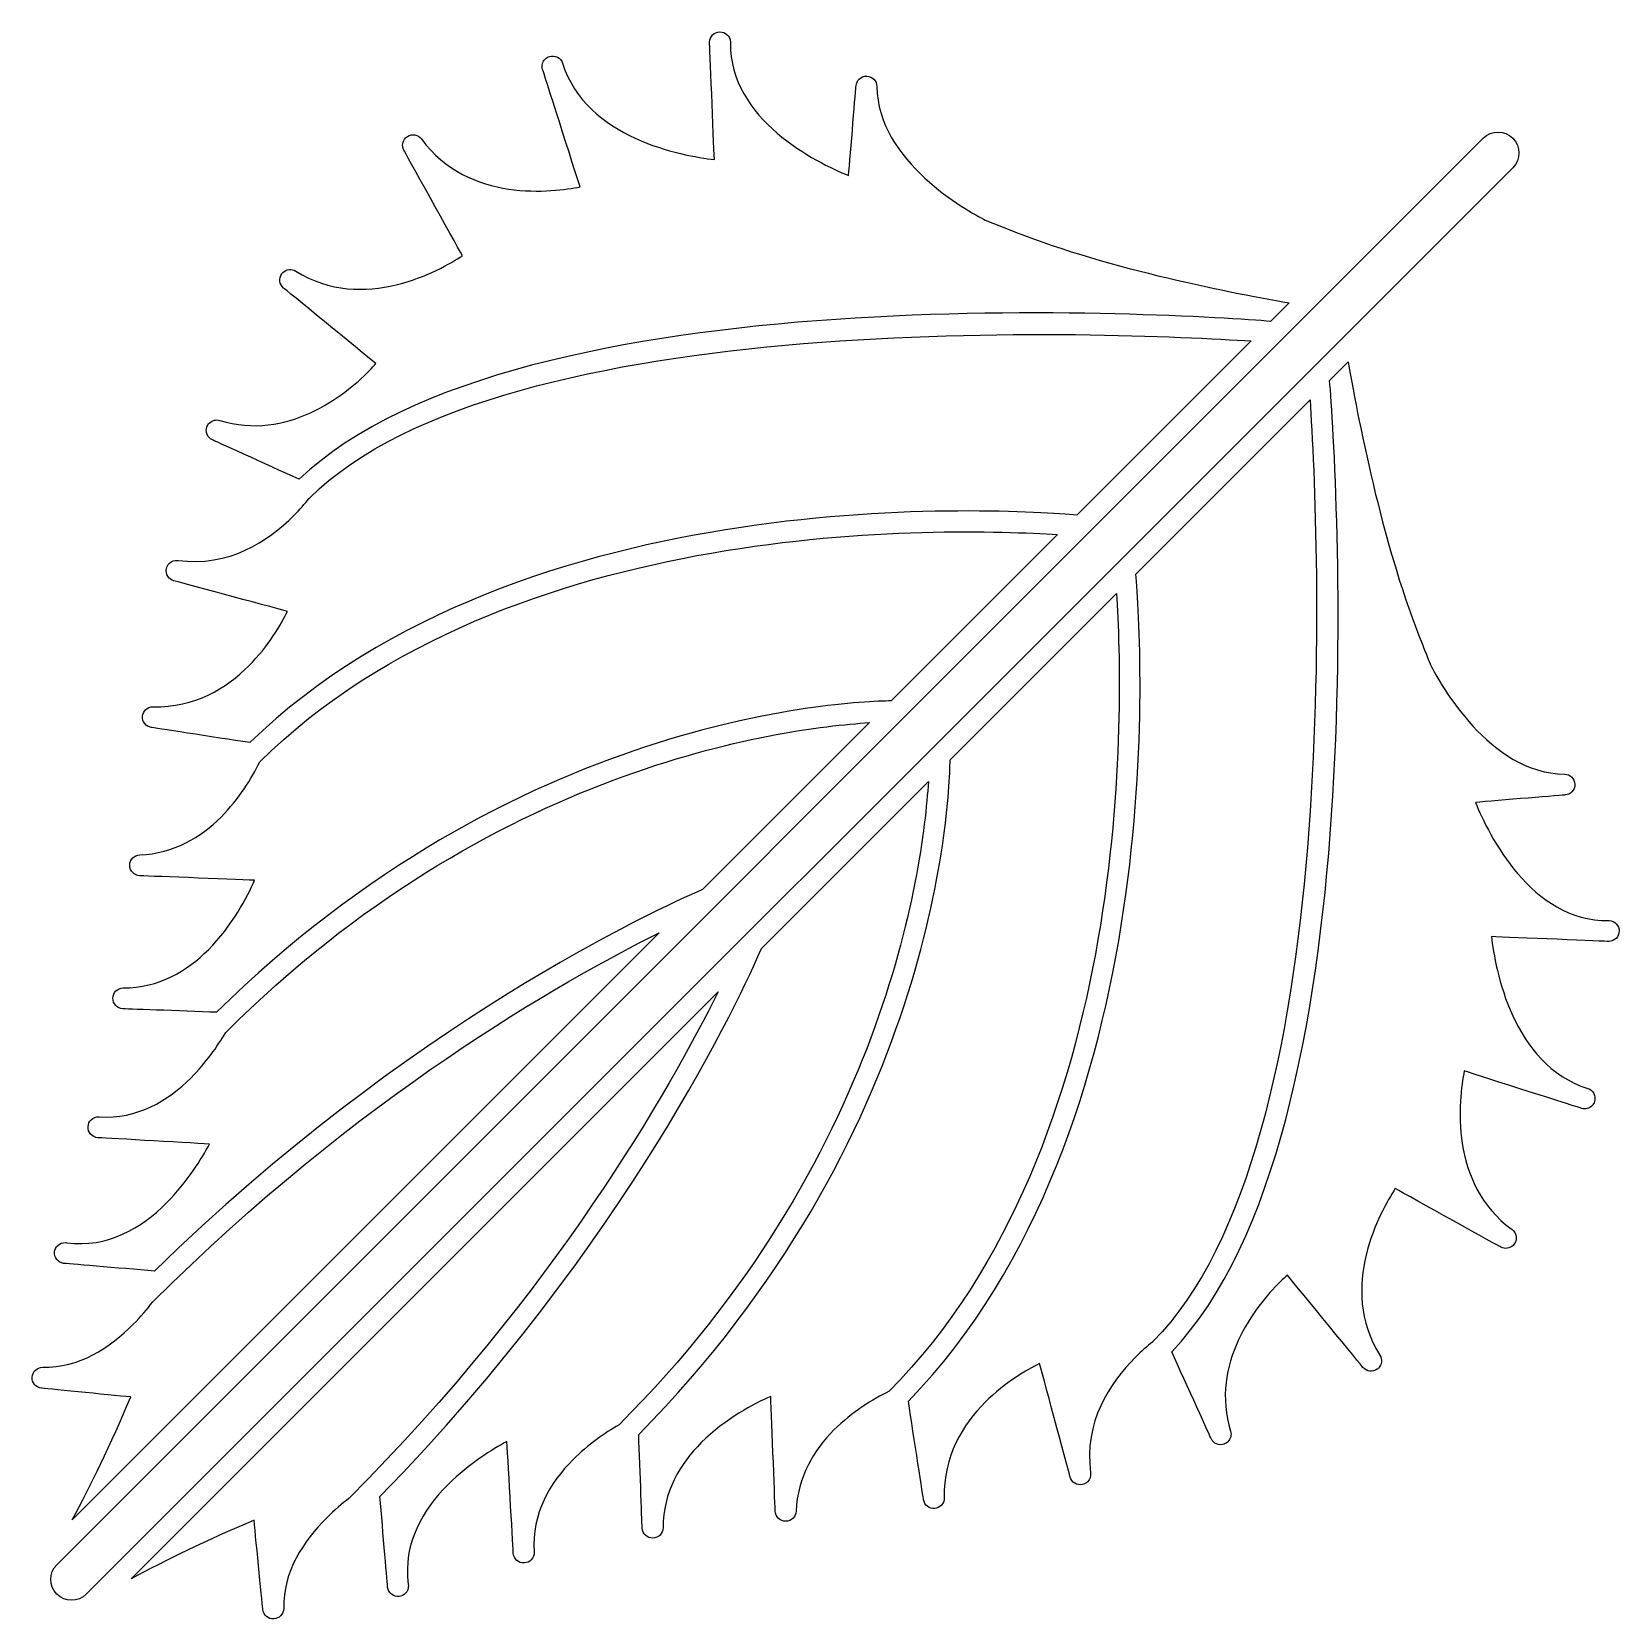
# Model space of a CAD drawing. Header units: centimetres. Extents: x -9.2 to 9.2, y -9.2 to 9.2.
import ezdxf

# ---------------------------------------------------------------- set-up
doc = ezdxf.new("R2010")
doc.units = ezdxf.units.CM
doc.header["$MEASUREMENT"] = 0
doc.layers.add('Camada 1', color=7, linetype='Continuous')

msp = doc.modelspace()

# ---------------------------------------------------------------- linework, layer by layer
at = {"layer": 'Camada 1'}
for points, knots in [([(1.85671, 7.03891), (1.65645, 7.14173), (0.60327, 7.72212), (0.59608, 8.59276), (0.59608, 8.59276), (0.59542, 8.65764), (0.5439, 8.71061), (0.47905, 8.71293), (0.47905, 8.71293), (0.44412, 8.71409), (0.41185, 8.70057), (0.38877, 8.6775), (0.38877, 8.6775), (0.36922, 8.65795), (0.35617, 8.63136), (0.35366, 8.60178), (0.35366, 8.60178), (0.35366, 8.60178), (0.28712, 7.79702), (0.26741, 7.5558), (0.26741, 7.5558), (-0.10822, 7.70995), (-1.1161, 8.2071), (-1.10689, 9.10261), (-1.10689, 9.10261), (-1.10689, 9.10295), (-1.10723, 9.11198), (-1.10723, 9.11198), (-1.10723, 9.11198), (-1.1099, 9.17768), (-1.16441, 9.22916), (-1.2301, 9.22816), (-1.2301, 9.22816), (-1.26304, 9.22766), (-1.29262, 9.2143), (-1.31418, 9.19273), (-1.31418, 9.19273), (-1.3359, 9.17101), (-1.34929, 9.14143), (-1.34979, 9.10849), (-1.34979, 9.10849), (-1.34979, 9.10547), (-1.34878, 9.10315), (-1.34894, 9.10013), (-1.34894, 9.10013), (-1.34894, 9.10079), (-1.34944, 9.10129), (-1.3496, 9.1018), (-1.3496, 9.1018), (-1.3496, 9.1018), (-1.30295, 7.97139), (-1.29343, 7.7429), (-1.29343, 7.7429), (-1.67054, 7.78619), (-2.78171, 7.98648), (-3.05939, 8.86243), (-3.05939, 8.86243), (-3.05939, 8.86243), (-3.05939, 8.86277), (-3.05939, 8.86277), (-3.05939, 8.86277), (-3.07979, 8.92646), (-3.14781, 8.96175), (-3.21184, 8.94135), (-3.21184, 8.94135), (-3.23108, 8.93532), (-3.24761, 8.92497), (-3.26081, 8.91177), (-3.26081, 8.91177), (-3.29174, 8.88068), (-3.30478, 8.83388), (-3.29058, 8.78924), (-3.29058, 8.78924), (-3.29058, 8.78908), (-3.29042, 8.7889), (-3.29042, 8.78874), (-3.29042, 8.78874), (-3.29058, 8.78874), (-3.29058, 8.78874), (-3.29076, 8.7889), (-3.29076, 8.7889), (-3.29076, 8.7889), (-2.91815, 7.62172), (-2.85547, 7.42548), (-2.85547, 7.42548), (-3.16223, 7.36381), (-4.15084, 7.2344), (-4.70033, 7.982), (-4.70033, 7.982), (-4.7383, 8.03365), (-4.80966, 8.04685), (-4.86366, 8.01227), (-4.86366, 8.01227), (-4.87102, 8.0074), (-4.87787, 8.00206), (-4.88406, 7.99587), (-4.88406, 7.99587), (-4.9215, 7.95843), (-4.93086, 7.89959), (-4.9043, 7.85128), (-4.9043, 7.85128), (-4.9043, 7.85128), (-4.31671, 6.79125), (-4.22459, 6.62475), (-4.22459, 6.62475), (-4.48939, 6.45108), (-5.37137, 5.95258), (-6.16192, 6.44589), (-6.16192, 6.44589), (-6.21039, 6.47616), (-6.2726, 6.46812), (-6.31186, 6.42882), (-6.31186, 6.42882), (-6.31638, 6.42432), (-6.32072, 6.41929), (-6.32475, 6.41361), (-6.32475, 6.41361), (-6.36203, 6.36162), (-6.3525, 6.28957), (-6.30284, 6.24912), (-6.30284, 6.24912), (-6.30284, 6.24912), (-5.39228, 5.50371), (-5.22911, 5.37015), (-5.22911, 5.37015), (-5.25234, 5.34425), (-5.27409, 5.31967), (-5.30835, 5.2854), (-5.30835, 5.2854), (-5.59772, 4.99603), (-6.25921, 4.46778), (-7.04539, 4.70916), (-7.04539, 4.70916), (-7.08952, 4.72271), (-7.13598, 4.70982), (-7.16691, 4.67889), (-7.16691, 4.67889), (-7.17876, 4.66701), (-7.18813, 4.65264), (-7.19466, 4.63611), (-7.19466, 4.63611), (-7.21707, 4.57626), (-7.18947, 4.50906), (-7.13113, 4.48281), (-7.13113, 4.48281), (-7.13113, 4.48281), (-6.48838, 4.19127), (-6.12108, 4.0246), (-6.12108, 4.0246), (-3.58314, 6.46176), (4.22381, 5.93534), (5.17499, 5.86128), (5.17499, 5.86128), (5.17499, 5.86128), (5.39033, 6.07641), (5.39033, 6.07641), (5.39033, 6.07641), (4.61433, 6.21116), (3.19424, 6.49686), (2.10413, 6.93985), (2.10413, 6.93985), (2.10413, 6.93985), (1.85671, 7.03891), (1.85671, 7.03891)], [0, 0, 0, 0, 0.02380952, 0.02380952, 0.02380952, 0.02380952, 0.04761905, 0.04761905, 0.04761905, 0.04761905, 0.07142857, 0.07142857, 0.07142857, 0.07142857, 0.0952381, 0.0952381, 0.0952381, 0.0952381, 0.11904762, 0.11904762, 0.11904762, 0.11904762, 0.14285714, 0.14285714, 0.14285714, 0.14285714, 0.16666667, 0.16666667, 0.16666667, 0.16666667, 0.19047619, 0.19047619, 0.19047619, 0.19047619, 0.21428571, 0.21428571, 0.21428571, 0.21428571, 0.23809524, 0.23809524, 0.23809524, 0.23809524, 0.26190476, 0.26190476, 0.26190476, 0.26190476, 0.28571429, 0.28571429, 0.28571429, 0.28571429, 0.30952381, 0.30952381, 0.30952381, 0.30952381, 0.33333333, 0.33333333, 0.33333333, 0.33333333, 0.35714286, 0.35714286, 0.35714286, 0.35714286, 0.38095238, 0.38095238, 0.38095238, 0.38095238, 0.4047619, 0.4047619, 0.4047619, 0.4047619, 0.42857143, 0.42857143, 0.42857143, 0.42857143, 0.45238095, 0.45238095, 0.45238095, 0.45238095, 0.47619048, 0.47619048, 0.47619048, 0.47619048, 0.5, 0.5, 0.5, 0.5, 0.52380952, 0.52380952, 0.52380952, 0.52380952, 0.54761905, 0.54761905, 0.54761905, 0.54761905, 0.57142857, 0.57142857, 0.57142857, 0.57142857, 0.5952381, 0.5952381, 0.5952381, 0.5952381, 0.61904762, 0.61904762, 0.61904762, 0.61904762, 0.64285714, 0.64285714, 0.64285714, 0.64285714, 0.66666667, 0.66666667, 0.66666667, 0.66666667, 0.69047619, 0.69047619, 0.69047619, 0.69047619, 0.71428571, 0.71428571, 0.71428571, 0.71428571, 0.73809524, 0.73809524, 0.73809524, 0.73809524, 0.76190476, 0.76190476, 0.76190476, 0.76190476, 0.78571429, 0.78571429, 0.78571429, 0.78571429, 0.80952381, 0.80952381, 0.80952381, 0.80952381, 0.83333333, 0.83333333, 0.83333333, 0.83333333, 0.85714286, 0.85714286, 0.85714286, 0.85714286, 0.88095238, 0.88095238, 0.88095238, 0.88095238, 0.9047619, 0.9047619, 0.9047619, 0.9047619, 0.92857143, 0.92857143, 0.92857143, 0.92857143, 0.95238095, 0.95238095, 0.95238095, 0.95238095, 1, 1, 1, 1]), ([(7.99076, 7.99075), (7.89599, 8.08571), (7.74234, 8.08555), (7.64773, 7.99075), (7.64773, 7.99075), (7.64773, 7.99075), (-8.94072, -8.59754), (-8.94072, -8.59754), (-8.94072, -8.59754), (-9.03534, -8.69231), (-9.03552, -8.8458), (-8.94072, -8.94076), (-8.94072, -8.94076), (-8.84592, -9.03553), (-8.6923, -9.03535), (-8.59769, -8.94076), (-8.59769, -8.94076), (-8.59769, -8.94076), (7.99076, 7.64774), (7.99076, 7.64774), (7.99076, 7.64774), (8.08553, 7.74251), (8.08553, 7.89597), (7.99076, 7.99075)], [0, 0, 0, 0, 0.14285714, 0.14285714, 0.14285714, 0.14285714, 0.28571429, 0.28571429, 0.28571429, 0.28571429, 0.42857143, 0.42857143, 0.42857143, 0.42857143, 0.57142857, 0.57142857, 0.57142857, 0.57142857, 0.71428571, 0.71428571, 0.71428571, 0.71428571, 1, 1, 1, 1]), ([(-5.99789, 3.80954), (-6.00056, 3.80687), (-6.00408, 3.80586), (-6.00691, 3.80351), (-6.00691, 3.80351), (-6.05689, 3.74049), (-6.11473, 3.67294), (-6.18646, 3.60124), (-6.18646, 3.60124), (-6.48486, 3.30284), (-6.94222, 3.00127), (-7.53033, 3.08152), (-7.53033, 3.08152), (-7.56928, 3.08686), (-7.60674, 3.073), (-7.63264, 3.04707), (-7.63264, 3.04707), (-7.64886, 3.03085), (-7.66071, 3.00963), (-7.66574, 2.9854), (-7.66574, 2.9854), (-7.67828, 2.92269), (-7.64015, 2.86083), (-7.5783, 2.8443), (-7.5783, 2.8443), (-7.5783, 2.8443), (-6.48687, 2.54974), (-6.258, 2.48788), (-6.258, 2.48788), (-6.33155, 2.34061), (-6.4753, 2.08786), (-6.70734, 1.85582), (-6.70734, 1.85582), (-6.96912, 1.59404), (-7.33655, 1.36788), (-7.82018, 1.37957), (-7.82018, 1.37957), (-7.8546, 1.38058), (-7.88638, 1.36687), (-7.90911, 1.34414), (-7.90911, 1.34414), (-7.9285, 1.32475), (-7.94155, 1.2985), (-7.94404, 1.26892), (-7.94404, 1.26892), (-7.94973, 1.20539), (-7.90475, 1.14822), (-7.84157, 1.13853), (-7.84157, 1.13853), (-7.84157, 1.13853), (-7.09767, 1.02402), (-6.6973, 0.9625), (-6.6973, 0.9625), (-3.50708, 4.0439), (2.14405, 3.67497), (2.92121, 3.60742), (2.92121, 3.60742), (2.92121, 3.60742), (4.94697, 5.63318), (4.94697, 5.63318), (4.94697, 5.63318), (3.4117, 5.73197), (-3.74613, 6.0613), (-5.99789, 3.80954)], [0, 0, 0, 0, 0.05882353, 0.05882353, 0.05882353, 0.05882353, 0.11764706, 0.11764706, 0.11764706, 0.11764706, 0.17647059, 0.17647059, 0.17647059, 0.17647059, 0.23529412, 0.23529412, 0.23529412, 0.23529412, 0.29411765, 0.29411765, 0.29411765, 0.29411765, 0.35294118, 0.35294118, 0.35294118, 0.35294118, 0.41176471, 0.41176471, 0.41176471, 0.41176471, 0.47058824, 0.47058824, 0.47058824, 0.47058824, 0.52941176, 0.52941176, 0.52941176, 0.52941176, 0.58823529, 0.58823529, 0.58823529, 0.58823529, 0.64705882, 0.64705882, 0.64705882, 0.64705882, 0.70588235, 0.70588235, 0.70588235, 0.70588235, 0.76470588, 0.76470588, 0.76470588, 0.76470588, 0.82352941, 0.82352941, 0.82352941, 0.82352941, 0.88235294, 0.88235294, 0.88235294, 0.88235294, 1, 1, 1, 1]), ([(8.01217, -4.86351), (8.04662, -4.80967), (8.03342, -4.73831), (7.9819, -4.70018), (7.9819, -4.70018), (7.24453, -4.15823), (7.36021, -3.19081), (7.42657, -2.8558), (7.42657, -2.8558), (7.62519, -2.91917), (8.78883, -3.29062), (8.78883, -3.29062), (8.78883, -3.29062), (8.78867, -3.29046), (8.78867, -3.29046), (8.78849, -3.29046), (8.78849, -3.29046), (8.78868, -3.29046), (8.78883, -3.29062), (8.78902, -3.29062), (8.78902, -3.29062), (8.83366, -3.30483), (8.88062, -3.29178), (8.91155, -3.26088), (8.91155, -3.26088), (8.92491, -3.24749), (8.93528, -3.23093), (8.94132, -3.21172), (8.94132, -3.21172), (8.96153, -3.14788), (8.92627, -3.07985), (8.86255, -3.05943), (8.86255, -3.05943), (8.86255, -3.05943), (8.86238, -3.05942), (8.86238, -3.05942), (8.86238, -3.05942), (7.98642, -2.78161), (7.78613, -1.67044), (7.74269, -1.29346), (7.74269, -1.29346), (7.9714, -1.30283), (9.10175, -1.34947), (9.10175, -1.34947), (9.10175, -1.34947), (9.10111, -1.34947), (9.10077, -1.34881), (9.10008, -1.34881), (9.10008, -1.34881), (9.10291, -1.34881), (9.10542, -1.34963), (9.10841, -1.34963), (9.10841, -1.34963), (9.14117, -1.34929), (9.17093, -1.33577), (9.19252, -1.31418), (9.19252, -1.31418), (9.21406, -1.29264), (9.2276, -1.26288), (9.22813, -1.22994), (9.22813, -1.22994), (9.22895, -1.1644), (9.17746, -1.1099), (9.11179, -1.10723), (9.11179, -1.10723), (9.11179, -1.10723), (9.10274, -1.10689), (9.10258, -1.1067), (9.10258, -1.1067), (8.20689, -1.11607), (7.70989, -0.10822), (7.55559, 0.26741), (7.55559, 0.26741), (7.797, 0.28731), (8.60173, 0.35385), (8.60173, 0.35385), (8.60173, 0.35385), (8.63131, 0.35636), (8.65774, 0.36922), (8.6773, 0.38878), (8.6773, 0.38878), (8.70053, 0.41201), (8.71408, 0.44429), (8.71291, 0.47921), (8.71291, 0.47921), (8.7104, 0.54406), (8.65756, 0.59555), (8.59252, 0.59605), (8.59252, 0.59605), (7.72209, 0.60341), (7.14184, 1.65573), (7.0342, 1.86719), (7.0342, 1.86719), (7.03436, 1.86785), (6.93958, 2.10407), (6.93958, 2.10407), (6.93958, 2.10407), (6.49659, 3.19418), (6.21089, 4.61428), (6.07632, 5.39027), (6.07632, 5.39027), (6.07632, 5.39027), (5.861, 5.17495), (5.861, 5.17495), (5.861, 5.17495), (5.93522, 4.22393), (6.46163, -3.58302), (4.02447, -6.12099), (4.02447, -6.12099), (4.19097, -6.48842), (4.48252, -7.1312), (4.48252, -7.1312), (4.48252, -7.1312), (4.50895, -7.18936), (4.57631, -7.21677), (4.636, -7.19457), (4.636, -7.19457), (4.65238, -7.18822), (4.66693, -7.17867), (4.67878, -7.16682), (4.67878, -7.16682), (4.70952, -7.13605), (4.72241, -7.08959), (4.70889, -7.04546), (4.70889, -7.04546), (4.46748, -6.25891), (4.99575, -5.59777), (5.28526, -5.30823), (5.28526, -5.30823), (5.31955, -5.27397), (5.34394, -5.2524), (5.37003, -5.22901), (5.37003, -5.22901), (5.50343, -5.39199), (6.24884, -6.3029), (6.24884, -6.3029), (6.24884, -6.3029), (6.28945, -6.35238), (6.3615, -6.3619), (6.41349, -6.32462), (6.41349, -6.32462), (6.41902, -6.32076), (6.42402, -6.31642), (6.4287, -6.31176), (6.4287, -6.31176), (6.46796, -6.27247), (6.47601, -6.21029), (6.44577, -6.16179), (6.44577, -6.16179), (5.9523, -5.37127), (6.45096, -4.48928), (6.62465, -4.22448), (6.62465, -4.22448), (6.79097, -4.31674), (7.85115, -4.90417), (7.85115, -4.90417), (7.85115, -4.90417), (7.89928, -4.93092), (7.95831, -4.92137), (7.99574, -4.88393), (7.99574, -4.88393), (8.00179, -4.87787), (8.00732, -4.87083), (8.01217, -4.86351)], [0, 0, 0, 0, 0.02380952, 0.02380952, 0.02380952, 0.02380952, 0.04761905, 0.04761905, 0.04761905, 0.04761905, 0.07142857, 0.07142857, 0.07142857, 0.07142857, 0.0952381, 0.0952381, 0.0952381, 0.0952381, 0.11904762, 0.11904762, 0.11904762, 0.11904762, 0.14285714, 0.14285714, 0.14285714, 0.14285714, 0.16666667, 0.16666667, 0.16666667, 0.16666667, 0.19047619, 0.19047619, 0.19047619, 0.19047619, 0.21428571, 0.21428571, 0.21428571, 0.21428571, 0.23809524, 0.23809524, 0.23809524, 0.23809524, 0.26190476, 0.26190476, 0.26190476, 0.26190476, 0.28571429, 0.28571429, 0.28571429, 0.28571429, 0.30952381, 0.30952381, 0.30952381, 0.30952381, 0.33333333, 0.33333333, 0.33333333, 0.33333333, 0.35714286, 0.35714286, 0.35714286, 0.35714286, 0.38095238, 0.38095238, 0.38095238, 0.38095238, 0.4047619, 0.4047619, 0.4047619, 0.4047619, 0.42857143, 0.42857143, 0.42857143, 0.42857143, 0.45238095, 0.45238095, 0.45238095, 0.45238095, 0.47619048, 0.47619048, 0.47619048, 0.47619048, 0.5, 0.5, 0.5, 0.5, 0.52380952, 0.52380952, 0.52380952, 0.52380952, 0.54761905, 0.54761905, 0.54761905, 0.54761905, 0.57142857, 0.57142857, 0.57142857, 0.57142857, 0.5952381, 0.5952381, 0.5952381, 0.5952381, 0.61904762, 0.61904762, 0.61904762, 0.61904762, 0.64285714, 0.64285714, 0.64285714, 0.64285714, 0.66666667, 0.66666667, 0.66666667, 0.66666667, 0.69047619, 0.69047619, 0.69047619, 0.69047619, 0.71428571, 0.71428571, 0.71428571, 0.71428571, 0.73809524, 0.73809524, 0.73809524, 0.73809524, 0.76190476, 0.76190476, 0.76190476, 0.76190476, 0.78571429, 0.78571429, 0.78571429, 0.78571429, 0.80952381, 0.80952381, 0.80952381, 0.80952381, 0.83333333, 0.83333333, 0.83333333, 0.83333333, 0.85714286, 0.85714286, 0.85714286, 0.85714286, 0.88095238, 0.88095238, 0.88095238, 0.88095238, 0.9047619, 0.9047619, 0.9047619, 0.9047619, 0.92857143, 0.92857143, 0.92857143, 0.92857143, 0.95238095, 0.95238095, 0.95238095, 0.95238095, 1, 1, 1, 1]), ([(3.60108, -6.18647), (3.67297, -6.11458), (3.74033, -6.05693), (3.80338, -6.00692), (3.80338, -6.00692), (3.80571, -6.00409), (3.80671, -6.00057), (3.80939, -5.9979), (3.80939, -5.9979), (6.06115, -3.74614), (5.73201, 3.41187), (5.63306, 4.94696), (5.63306, 4.94696), (5.63306, 4.94696), (3.6073, 2.92123), (3.6073, 2.92123), (3.6073, 2.92123), (3.67485, 2.14404), (4.04397, -3.5069), (0.96252, -6.69714), (0.96252, -6.69714), (1.02388, -7.09769), (1.13839, -7.8416), (1.13839, -7.8416), (1.13839, -7.8416), (1.14807, -7.90478), (1.20541, -7.94958), (1.26896, -7.94389), (1.26896, -7.94389), (1.29854, -7.94138), (1.32463, -7.92852), (1.34418, -7.90896), (1.34418, -7.90896), (1.36691, -7.88623), (1.38045, -7.85461), (1.37945, -7.82019), (1.37945, -7.82019), (1.36776, -7.33658), (1.59392, -6.96916), (1.85589, -6.70719), (1.85589, -6.70719), (2.08777, -6.47534), (2.3405, -6.33159), (2.48779, -6.25801), (2.48779, -6.25801), (2.54965, -6.48685), (2.84421, -7.57831), (2.84421, -7.57831), (2.84421, -7.57831), (2.86093, -7.63998), (2.92261, -7.67824), (2.98547, -7.66557), (2.98547, -7.66557), (3.00952, -7.6607), (3.03077, -7.64885), (3.04714, -7.63247), (3.04714, -7.63247), (3.07304, -7.60657), (3.08675, -7.56926), (3.08159, -7.53016), (3.08159, -7.53016), (3.00127, -6.94207), (3.30269, -6.48485), (3.60108, -6.18647)], [0, 0, 0, 0, 0.05882353, 0.05882353, 0.05882353, 0.05882353, 0.11764706, 0.11764706, 0.11764706, 0.11764706, 0.17647059, 0.17647059, 0.17647059, 0.17647059, 0.23529412, 0.23529412, 0.23529412, 0.23529412, 0.29411765, 0.29411765, 0.29411765, 0.29411765, 0.35294118, 0.35294118, 0.35294118, 0.35294118, 0.41176471, 0.41176471, 0.41176471, 0.41176471, 0.47058824, 0.47058824, 0.47058824, 0.47058824, 0.52941176, 0.52941176, 0.52941176, 0.52941176, 0.58823529, 0.58823529, 0.58823529, 0.58823529, 0.64705882, 0.64705882, 0.64705882, 0.64705882, 0.70588235, 0.70588235, 0.70588235, 0.70588235, 0.76470588, 0.76470588, 0.76470588, 0.76470588, 0.82352941, 0.82352941, 0.82352941, 0.82352941, 0.88235294, 0.88235294, 0.88235294, 0.88235294, 1, 1, 1, 1]), ([(-6.58098, 0.73884), (-6.67525, 0.54892), (-6.82088, 0.30654), (-7.03, 0.09741), (-7.03, 0.09741), (-7.26421, -0.1368), (-7.57565, -0.326), (-7.97634, -0.34373), (-7.97634, -0.34373), (-8.00777, -0.34508), (-8.03603, -0.35828), (-8.05675, -0.379), (-8.05675, -0.379), (-8.07882, -0.40107), (-8.09236, -0.43149), (-8.09236, -0.4651), (-8.09236, -0.4651), (-8.0922, -0.53013), (-8.04069, -0.58361), (-7.97568, -0.58596), (-7.97568, -0.58596), (-7.97568, -0.58596), (-6.91047, -0.62726), (-6.64067, -0.63761), (-6.64067, -0.63761), (-6.72491, -0.82853), (-6.89877, -1.16688), (-7.17796, -1.44604), (-7.17796, -1.44604), (-7.42471, -1.69279), (-7.752, -1.89038), (-8.16742, -1.89038), (-8.16742, -1.89038), (-8.20102, -1.89038), (-8.23129, -1.90393), (-8.25336, -1.92583), (-8.25336, -1.92583), (-8.27476, -1.94737), (-8.28813, -1.97682), (-8.28863, -2.00939), (-8.28863, -2.00939), (-8.28995, -2.07559), (-8.23796, -2.13044), (-8.17195, -2.13295), (-8.17195, -2.13295), (-8.17195, -2.13295), (-7.49007, -2.15819), (-7.08218, -2.17338), (-7.08218, -2.17338), (-3.62847, 1.23752), (0.14867, 1.43845), (0.76137, 1.44765), (0.76137, 1.44765), (0.76137, 1.44765), (2.69518, 3.3813), (2.69518, 3.3813), (2.69518, 3.3813), (1.43124, 3.46534), (-3.67443, 3.60692), (-6.58098, 0.73884)], [0, 0, 0, 0, 0.0625, 0.0625, 0.0625, 0.0625, 0.125, 0.125, 0.125, 0.125, 0.1875, 0.1875, 0.1875, 0.1875, 0.25, 0.25, 0.25, 0.25, 0.3125, 0.3125, 0.3125, 0.3125, 0.375, 0.375, 0.375, 0.375, 0.4375, 0.4375, 0.4375, 0.4375, 0.5, 0.5, 0.5, 0.5, 0.5625, 0.5625, 0.5625, 0.5625, 0.625, 0.625, 0.625, 0.625, 0.6875, 0.6875, 0.6875, 0.6875, 0.75, 0.75, 0.75, 0.75, 0.8125, 0.8125, 0.8125, 0.8125, 0.875, 0.875, 0.875, 0.875, 1, 1, 1, 1]), ([(0.09726, -7.03002), (0.30636, -6.82089), (0.54893, -6.67511), (0.73885, -6.58081), (0.73885, -6.58081), (3.60677, -3.67444), (3.46535, 1.43141), (3.38127, 2.69519), (3.38127, 2.69519), (3.38127, 2.69519), (1.44746, 0.7614), (1.44746, 0.7614), (1.44746, 0.7614), (1.43828, 0.14873), (1.23749, -3.62846), (-2.17357, -7.08215), (-2.17357, -7.08215), (-2.15836, -7.48987), (-2.13312, -8.17192), (-2.13312, -8.17192), (-2.13312, -8.17192), (-2.13061, -8.23793), (-2.07563, -8.28995), (-2.00959, -8.2886), (-2.00959, -8.2886), (-1.97699, -8.28807), (-1.94739, -8.27474), (-1.92601, -8.25315), (-1.92601, -8.25315), (-1.90394, -8.23127), (-1.8904, -8.20082), (-1.89058, -8.1674), (-1.89058, -8.1674), (-1.89042, -7.752), (-1.69299, -7.42469), (-1.44624, -7.17794), (-1.44624, -7.17794), (-1.16708, -6.89878), (-0.82854, -6.72476), (-0.63781, -6.64065), (-0.63781, -6.64065), (-0.62728, -6.91029), (-0.58616, -7.97566), (-0.58616, -7.97566), (-0.58616, -7.97566), (-0.58365, -8.04069), (-0.53033, -8.09218), (-0.46514, -8.09218), (-0.46514, -8.09218), (-0.4317, -8.09234), (-0.40111, -8.07879), (-0.37904, -8.05673), (-0.37904, -8.05673), (-0.3583, -8.03601), (-0.34509, -8.0076), (-0.34377, -7.97616), (-0.34377, -7.97616), (-0.32605, -7.57548), (-0.13697, -7.2642), (0.09726, -7.03002)], [0, 0, 0, 0, 0.0625, 0.0625, 0.0625, 0.0625, 0.125, 0.125, 0.125, 0.125, 0.1875, 0.1875, 0.1875, 0.1875, 0.25, 0.25, 0.25, 0.25, 0.3125, 0.3125, 0.3125, 0.3125, 0.375, 0.375, 0.375, 0.375, 0.4375, 0.4375, 0.4375, 0.4375, 0.5, 0.5, 0.5, 0.5, 0.5625, 0.5625, 0.5625, 0.5625, 0.625, 0.625, 0.625, 0.625, 0.6875, 0.6875, 0.6875, 0.6875, 0.75, 0.75, 0.75, 0.75, 0.8125, 0.8125, 0.8125, 0.8125, 0.875, 0.875, 0.875, 0.875, 1, 1, 1, 1]), ([(-6.97566, -2.40711), (-7.07329, -2.57078), (-7.20717, -2.76284), (-7.37955, -2.93519), (-7.37955, -2.93519), (-7.64736, -3.203), (-8.00407, -3.4185), (-8.4481, -3.38956), (-8.4481, -3.38956), (-8.4481, -3.38956), (-8.4491, -3.38956), (-8.4491, -3.38956), (-8.4491, -3.38956), (-8.48522, -3.38758), (-8.51832, -3.40125), (-8.54186, -3.42483), (-8.54186, -3.42483), (-8.5621, -3.44507), (-8.5753, -3.47248), (-8.57713, -3.50341), (-8.57713, -3.50341), (-8.58113, -3.57011), (-8.53048, -3.62745), (-8.46394, -3.63181), (-8.46394, -3.63181), (-8.46344, -3.63181), (-8.46293, -3.63165), (-8.46262, -3.63165), (-8.46262, -3.63165), (-8.46262, -3.63165), (-8.46262, -3.63181), (-8.46296, -3.63181), (-8.46296, -3.63181), (-8.46296, -3.63181), (-7.44873, -3.68933), (-7.16423, -3.70552), (-7.16423, -3.70552), (-7.25533, -3.87369), (-7.42051, -4.14587), (-7.66525, -4.39061), (-7.66525, -4.39061), (-7.95545, -4.68081), (-8.34764, -4.91869), (-8.8269, -4.85315), (-8.8269, -4.85315), (-8.8269, -4.85315), (-8.8351, -4.85249), (-8.8351, -4.85249), (-8.8351, -4.85249), (-8.87222, -4.84931), (-8.9068, -4.86318), (-8.93122, -4.88757), (-8.93122, -4.88757), (-8.95011, -4.90646), (-8.96281, -4.93136), (-8.96599, -4.95996), (-8.96599, -4.95996), (-8.97319, -5.02531), (-8.9272, -5.0845), (-8.86201, -5.09352), (-8.86201, -5.09352), (-8.85899, -5.09386), (-8.85632, -5.09302), (-8.85349, -5.09352), (-8.85349, -5.09352), (-8.85431, -5.09336), (-8.85465, -5.09418), (-8.85566, -5.09418), (-8.85566, -5.09418), (-8.85566, -5.09418), (-8.20187, -5.14919), (-7.80466, -5.18263), (-7.80466, -5.18263), (-4.84596, -2.28976), (-1.95176, -0.96964), (-1.43355, -0.74729), (-1.43355, -0.74729), (-1.43355, -0.74729), (0.50828, 1.19454), (0.50828, 1.19454), (0.50828, 1.19454), (-0.54037, 1.12935), (-3.89193, 0.67567), (-6.97268, -2.40509), (-6.97268, -2.40509), (-6.97349, -2.40595), (-6.97465, -2.40611), (-6.97566, -2.40711)], [0, 0, 0, 0, 0.04347826, 0.04347826, 0.04347826, 0.04347826, 0.08695652, 0.08695652, 0.08695652, 0.08695652, 0.13043478, 0.13043478, 0.13043478, 0.13043478, 0.17391304, 0.17391304, 0.17391304, 0.17391304, 0.2173913, 0.2173913, 0.2173913, 0.2173913, 0.26086957, 0.26086957, 0.26086957, 0.26086957, 0.30434783, 0.30434783, 0.30434783, 0.30434783, 0.34782609, 0.34782609, 0.34782609, 0.34782609, 0.39130435, 0.39130435, 0.39130435, 0.39130435, 0.43478261, 0.43478261, 0.43478261, 0.43478261, 0.47826087, 0.47826087, 0.47826087, 0.47826087, 0.52173913, 0.52173913, 0.52173913, 0.52173913, 0.56521739, 0.56521739, 0.56521739, 0.56521739, 0.60869565, 0.60869565, 0.60869565, 0.60869565, 0.65217391, 0.65217391, 0.65217391, 0.65217391, 0.69565217, 0.69565217, 0.69565217, 0.69565217, 0.73913043, 0.73913043, 0.73913043, 0.73913043, 0.7826087, 0.7826087, 0.7826087, 0.7826087, 0.82608696, 0.82608696, 0.82608696, 0.82608696, 0.86956522, 0.86956522, 0.86956522, 0.86956522, 0.91304348, 0.91304348, 0.91304348, 0.91304348, 1, 1, 1, 1]), ([(-3.38974, -8.44811), (-3.41866, -8.00009), (-3.20451, -7.64285), (-2.93754, -7.37591), (-2.93754, -7.37591), (-2.76302, -7.20136), (-2.56826, -7.0673), (-2.40261, -6.97001), (-2.40261, -6.97001), (0.67563, -3.8901), (1.12931, -0.53987), (1.19453, 0.50844), (1.19453, 0.50844), (1.19453, 0.50844), (-0.74749, -1.43355), (-0.74749, -1.43355), (-0.74749, -1.43355), (-0.96982, -1.95176), (-2.28996, -4.84596), (-5.18262, -7.80469), (-5.18262, -7.80469), (-5.14918, -8.20172), (-5.0942, -8.85551), (-5.0942, -8.85551), (-5.0942, -8.85551), (-5.09436, -8.85469), (-5.09335, -8.85416), (-5.09354, -8.85334), (-5.09354, -8.85334), (-5.09322, -8.85633), (-5.09404, -8.85903), (-5.09354, -8.86186), (-5.09354, -8.86186), (-5.08452, -8.92705), (-5.02533, -8.9732), (-4.95998, -8.96584), (-4.95998, -8.96584), (-4.93156, -8.96285), (-4.90648, -8.94994), (-4.88778, -8.93123), (-4.88778, -8.93123), (-4.86339, -8.90681), (-4.84949, -8.87223), (-4.85267, -8.83511), (-4.85267, -8.83511), (-4.85267, -8.83511), (-4.85333, -8.82691), (-4.85333, -8.82691), (-4.85333, -8.82691), (-4.91887, -8.34764), (-4.68098, -7.95543), (-4.3906, -7.66507), (-4.3906, -7.66507), (-4.14605, -7.42052), (-3.87371, -7.25518), (-3.70554, -7.16405), (-3.70554, -7.16405), (-3.68932, -7.44858), (-3.63199, -8.46297), (-3.63199, -8.46297), (-3.63199, -8.46297), (-3.63183, -8.46263), (-3.63183, -8.46263), (-3.63165, -8.46244), (-3.63165, -8.46244), (-3.63181, -8.46297), (-3.63181, -8.46329), (-3.63181, -8.46379), (-3.63181, -8.46379), (-3.62763, -8.53049), (-3.57029, -8.58116), (-3.50343, -8.57695), (-3.50343, -8.57695), (-3.47266, -8.57528), (-3.44525, -8.56205), (-3.42503, -8.54187), (-3.42503, -8.54187), (-3.40146, -8.51827), (-3.38756, -8.48504), (-3.38976, -8.44908), (-3.38976, -8.44908), (-3.38976, -8.44908), (-3.38974, -8.44811), (-3.38974, -8.44811)], [0, 0, 0, 0, 0.04545455, 0.04545455, 0.04545455, 0.04545455, 0.09090909, 0.09090909, 0.09090909, 0.09090909, 0.13636364, 0.13636364, 0.13636364, 0.13636364, 0.18181818, 0.18181818, 0.18181818, 0.18181818, 0.22727273, 0.22727273, 0.22727273, 0.22727273, 0.27272727, 0.27272727, 0.27272727, 0.27272727, 0.31818182, 0.31818182, 0.31818182, 0.31818182, 0.36363636, 0.36363636, 0.36363636, 0.36363636, 0.40909091, 0.40909091, 0.40909091, 0.40909091, 0.45454545, 0.45454545, 0.45454545, 0.45454545, 0.5, 0.5, 0.5, 0.5, 0.54545455, 0.54545455, 0.54545455, 0.54545455, 0.59090909, 0.59090909, 0.59090909, 0.59090909, 0.63636364, 0.63636364, 0.63636364, 0.63636364, 0.68181818, 0.68181818, 0.68181818, 0.68181818, 0.72727273, 0.72727273, 0.72727273, 0.72727273, 0.77272727, 0.77272727, 0.77272727, 0.77272727, 0.81818182, 0.81818182, 0.81818182, 0.81818182, 0.86363636, 0.86363636, 0.86363636, 0.86363636, 0.90909091, 0.90909091, 0.90909091, 0.90909091, 1, 1, 1, 1]), ([(-7.82405, -5.54137), (-7.89041, -5.62577), (-7.96415, -5.71322), (-8.0509, -5.79997), (-8.0509, -5.79997), (-8.32371, -6.07278), (-8.68397, -6.31202), (-9.10389, -6.30181), (-9.10389, -6.30181), (-9.13834, -6.30115), (-9.16993, -6.31467), (-9.19266, -6.33742), (-9.19266, -6.33742), (-9.2129, -6.35766), (-9.2261, -6.38523), (-9.22793, -6.41566), (-9.22793, -6.41566), (-9.23193, -6.48104), (-9.1838, -6.5375), (-9.11892, -6.54406), (-9.11892, -6.54406), (-9.11892, -6.54406), (-8.32705, -6.62264), (-8.08114, -6.64719), (-8.08114, -6.64719), (-8.31466, -7.20536), (-8.54771, -7.68028), (-8.76083, -8.07462), (-8.76083, -8.07462), (-8.76083, -8.07462), (-1.93569, -1.24948), (-1.93569, -1.24948), (-1.93569, -1.24948), (-3.06107, -1.80849), (-5.43502, -3.15271), (-7.8232, -5.54084), (-7.8232, -5.54084), (-7.82339, -5.54105), (-7.8237, -5.54105), (-7.82405, -5.54137)], [0, 0, 0, 0, 0.09090909, 0.09090909, 0.09090909, 0.09090909, 0.18181818, 0.18181818, 0.18181818, 0.18181818, 0.27272727, 0.27272727, 0.27272727, 0.27272727, 0.36363636, 0.36363636, 0.36363636, 0.36363636, 0.45454545, 0.45454545, 0.45454545, 0.45454545, 0.54545455, 0.54545455, 0.54545455, 0.54545455, 0.63636364, 0.63636364, 0.63636364, 0.63636364, 0.72727273, 0.72727273, 0.72727273, 0.72727273, 0.81818182, 0.81818182, 0.81818182, 0.81818182, 1, 1, 1, 1]), ([(-5.79996, -8.05073), (-5.7132, -7.96397), (-5.62594, -7.89042), (-5.54136, -7.8239), (-5.54136, -7.8239), (-5.5412, -7.82371), (-5.5412, -7.82337), (-5.54086, -7.82305), (-5.54086, -7.82305), (-3.15286, -5.43505), (-1.80849, -3.06095), (-1.24964, -1.9357), (-1.24964, -1.9357), (-1.24964, -1.9357), (-8.07479, -8.76087), (-8.07479, -8.76087), (-8.07479, -8.76087), (-7.68027, -8.54756), (-7.20534, -8.31454), (-6.64715, -8.081), (-6.64715, -8.081), (-6.62276, -8.32709), (-6.54402, -9.1188), (-6.54402, -9.1188), (-6.54402, -9.1188), (-6.53748, -9.18365), (-6.481, -9.2318), (-6.4158, -9.22797), (-6.4158, -9.22797), (-6.38521, -9.22596), (-6.35762, -9.21276), (-6.3374, -9.19252), (-6.3374, -9.19252), (-6.31483, -9.16995), (-6.30113, -9.13836), (-6.30197, -9.10391), (-6.30197, -9.10391), (-6.31216, -8.68398), (-6.0728, -8.32357), (-5.79996, -8.05073)], [0, 0, 0, 0, 0.09090909, 0.09090909, 0.09090909, 0.09090909, 0.18181818, 0.18181818, 0.18181818, 0.18181818, 0.27272727, 0.27272727, 0.27272727, 0.27272727, 0.36363636, 0.36363636, 0.36363636, 0.36363636, 0.45454545, 0.45454545, 0.45454545, 0.45454545, 0.54545455, 0.54545455, 0.54545455, 0.54545455, 0.63636364, 0.63636364, 0.63636364, 0.63636364, 0.72727273, 0.72727273, 0.72727273, 0.72727273, 0.81818182, 0.81818182, 0.81818182, 0.81818182, 1, 1, 1, 1])]:
    msp.add_open_spline(points, degree=3, knots=knots, dxfattribs=at)

doc.saveas('drawing.dxf')
